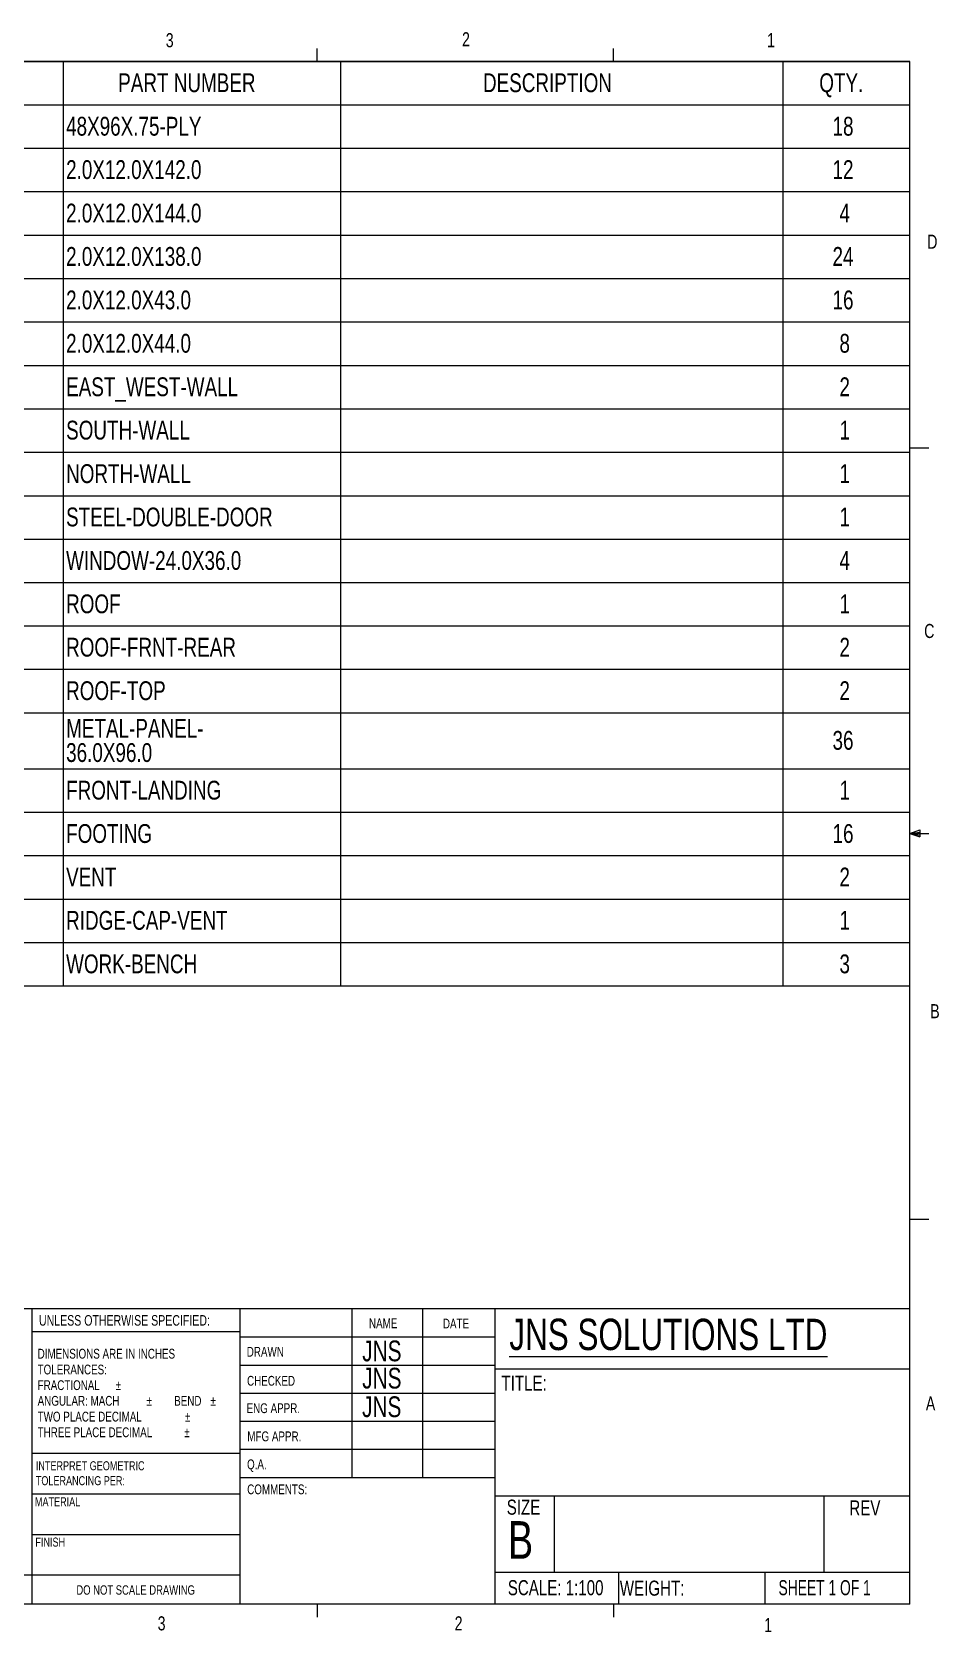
# Model space of a CAD drawing. Header units: inches. Extents: x 0.4 to 16.6, y 0.2 to 10.8.
# Drawn here: x 10.54 to 16.57, y 0.21 to 10.84 of the extents above; entities that cross this region are included whole.
import ezdxf

# ---------------------------------------------------------------- set-up
doc = ezdxf.new("R2010")
doc.units = ezdxf.units.IN
doc.header["$MEASUREMENT"] = 0
doc.styles.add('SLDTEXTSTYLE0', font='TXT', dxfattribs={"width": 0.75})
doc.styles.add('SLDTEXTSTYLE1', font='TXT', dxfattribs={"width": 0.6875})

# ---------------------------------------------------------------- blocks, each defined once
blk = doc.blocks.new('SW_NOTE_0')
at = {"color": 0, "linetype": 'Continuous', "lineweight": 0, "char_height": 0.065, "attachment_point": 1, "style": 'SLDTEXTSTYLE0'}
for s, insert in [('DIMENSIONS ARE IN INCHES', (0, 0.084)), ('TOLERANCES:', (0, -0.021)), ('FRACTIONAL', (0, -0.125)), ('%%p', (0.518, -0.125)), ('ANGULAR: MACH', (0, -0.229)), ('%%p', (0.723, -0.229)), ('BEND', (0.907, -0.229)), ('%%p', (1.148, -0.229)), ('TWO PLACE DECIMAL', (0, -0.334)), ('%%p', (0.979, -0.334)), ('THREE PLACE DECIMAL', (0, -0.438)), ('%%p', (0.974, -0.438))]:
    blk.add_mtext(s, dxfattribs=dict(at, insert=insert))
blk = doc.blocks.new('SW_NOTE_1')
at = {"color": 0, "linetype": 'Continuous', "lineweight": 0, "char_height": 0.06, "attachment_point": 1, "style": 'SLDTEXTSTYLE0'}
for s, insert in [('INTERPRET GEOMETRIC', (0, 0.077)), ('TOLERANCING PER:', (0, -0.022))]:
    blk.add_mtext(s, dxfattribs=dict(at, insert=insert))
blk = doc.blocks.new('SW_TABLEANNOTATION_0')
at = {"color": 0, "linetype": 'Continuous', "lineweight": 0}
for p, q in [((0, 0), (0, -6.142)), ((6.644, 0), (0, 0)), ((1.019, 0), (1.019, -0.288)), ((2.862, 0), (2.862, -0.288)), ((5.8, 0), (5.8, -0.288)), ((6.644, -6.142), (6.644, 0)), ((0, -0.288), (6.644, -0.288)), ((1.019, -0.288), (1.019, -6.142)), ((2.862, -0.288), (2.862, -6.142)), ((5.8, -0.288), (5.8, -6.142)), ((0, -0.577), (6.644, -0.577)), ((0, -0.865), (6.644, -0.865)), ((0, -1.154), (6.644, -1.154)), ((0, -1.442), (6.644, -1.442)), ((0, -1.731), (6.644, -1.731)), ((0, -2.019), (6.644, -2.019)), ((0, -2.308), (6.644, -2.308)), ((0, -2.596), (6.644, -2.596)), ((0, -2.885), (6.644, -2.885)), ((0, -3.173), (6.644, -3.173)), ((0, -3.462), (6.644, -3.462)), ((0, -3.75), (6.644, -3.75)), ((0, -4.038), (6.644, -4.038)), ((0, -4.327), (6.644, -4.327)), ((0, -4.7), (6.644, -4.7)), ((0, -4.988), (6.644, -4.988)), ((0, -5.276), (6.644, -5.276)), ((0, -5.565), (6.644, -5.565)), ((0, -5.853), (6.644, -5.853)), ((0, -6.142), (6.644, -6.142))]:
    blk.add_line(p, q, dxfattribs=at)
at = {"color": 0, "linetype": 'Continuous', "lineweight": 0, "char_height": 0.125, "attachment_point": 1, "style": 'SLDTEXTSTYLE0'}
for s, insert in [('ITEM NO.', (0.154, -0.079)), ('PART NUMBER', (1.385, -0.079)), ('DESCRIPTION', (3.808, -0.079)), ('QTY.', (6.042, -0.079)), ('1', (0.463, -0.368)), ('48X96X.75-PLY', (1.039, -0.368)), ('18', (6.13, -0.368)), ('2', (0.463, -0.656)), ('2.0X12.0X142.0', (1.039, -0.656)), ('12', (6.13, -0.656)), ('3', (0.463, -0.945)), ('2.0X12.0X144.0', (1.039, -0.945)), ('4', (6.176, -0.945)), ('4', (0.463, -1.233)), ('2.0X12.0X138.0', (1.039, -1.233)), ('24', (6.13, -1.233)), ('5', (0.463, -1.522)), ('2.0X12.0X43.0', (1.039, -1.522)), ('16', (6.13, -1.522)), ('6', (0.463, -1.81)), ('2.0X12.0X44.0', (1.039, -1.81)), ('8', (6.176, -1.81)), ('7', (0.463, -2.099)), ('EAST_WEST-WALL', (1.039, -2.099)), ('2', (6.176, -2.099)), ('8', (0.463, -2.387)), ('SOUTH-WALL', (1.039, -2.387)), ('1', (6.176, -2.387)), ('9', (0.463, -2.676)), ('NORTH-WALL', (1.039, -2.676)), ('1', (6.176, -2.676)), ('10', (0.417, -2.964)), ('STEEL-DOUBLE-DOOR', (1.039, -2.964)), ('1', (6.176, -2.964)), ('11', (0.417, -3.253)), ('WINDOW-24.0X36.0', (1.039, -3.253)), ('4', (6.176, -3.253)), ('12', (0.417, -3.541)), ('ROOF', (1.039, -3.541)), ('1', (6.176, -3.541)), ('13', (0.417, -3.829)), ('ROOF-FRNT-REAR', (1.039, -3.829)), ('2', (6.176, -3.829)), ('14', (0.417, -4.118)), ('ROOF-TOP', (1.039, -4.118)), ('2', (6.176, -4.118)), ('15', (0.417, -4.448)), ('METAL-PANEL-', (1.039, -4.368)), ('36', (6.13, -4.448)), ('36.0X96.0', (1.039, -4.529)), ('16', (0.417, -4.779)), ('FRONT-LANDING', (1.039, -4.779)), ('1', (6.176, -4.779)), ('17', (0.417, -5.067)), ('FOOTING', (1.039, -5.067)), ('16', (6.13, -5.067)), ('18', (0.417, -5.356)), ('VENT', (1.039, -5.356)), ('2', (6.176, -5.356)), ('19', (0.417, -5.644)), ('RIDGE-CAP-VENT', (1.039, -5.644)), ('1', (6.176, -5.644)), ('20', (0.417, -5.933)), ('WORK-BENCH', (1.039, -5.933)), ('3', (6.176, -5.933))]:
    blk.add_mtext(s, dxfattribs=dict(at, insert=insert))

msp = doc.modelspace()

# ---------------------------------------------------------------- linework, layer by layer
at = {"color": 7, "linetype": 'Continuous', "lineweight": 18}
for p, q in [((0.626, 10.642), (16.376, 10.642)), ((12.439, 10.642), (12.439, 10.727)), ((14.407, 10.642), (14.407, 10.727)), ((16.376, 0.392), (16.376, 10.642)), ((16.376, 8.075), (16.501, 8.075)), ((16.376, 5.513), (16.443, 5.537)), ((16.443, 5.537), (16.443, 5.49)), ((16.376, 5.513), (16.443, 5.522)), ((16.376, 5.513), (16.501, 5.513)), ((16.376, 5.513), (16.443, 5.49)), ((16.376, 5.513), (16.443, 5.502)), ((16.376, 2.95), (16.501, 2.95)), ((8.567, 2.356), (16.376, 2.356)), ((10.545, 0.392), (10.545, 2.356)), ((11.926, 2.356), (11.926, 0.392)), ((12.67, 2.356), (12.67, 1.231)), ((13.138, 2.356), (13.138, 1.231)), ((13.618, 2.356), (13.618, 0.392)), ((11.926, 2.202), (10.545, 2.202)), ((11.926, 2.169), (13.618, 2.169)), ((11.926, 1.981), (13.618, 1.981)), ((13.618, 1.956), (16.376, 1.956)), ((11.926, 1.794), (13.618, 1.794)), ((13.618, 1.606), (11.926, 1.606)), ((10.545, 1.396), (11.926, 1.396)), ((13.618, 1.419), (11.926, 1.419)), ((13.618, 1.231), (11.926, 1.231)), ((10.545, 1.126), (11.926, 1.126)), ((13.618, 1.112), (16.376, 1.112)), ((14.013, 1.112), (14.013, 0.605)), ((15.804, 1.112), (15.804, 0.605)), ((10.545, 0.856), (11.926, 0.856)), ((8.567, 0.588), (11.926, 0.588)), ((13.618, 0.605), (16.376, 0.605)), ((14.441, 0.605), (14.441, 0.392)), ((15.413, 0.605), (15.413, 0.392)), ((16.376, 0.392), (0.626, 0.392)), ((12.439, 0.392), (12.439, 0.307)), ((14.407, 0.392), (14.407, 0.307))]:
    msp.add_line(p, q, dxfattribs=at)

# ---------------------------------------------------------------- block references
at = {"color": 7, "linetype": 'Continuous', "lineweight": 0}
for name, p in [('SW_TABLEANNOTATION_0', (9.732, 10.642)), ('SW_NOTE_0', (10.582, 2.005)), ('SW_NOTE_1', (10.57, 1.265))]:
    msp.add_blockref(name, p, dxfattribs=at)

# ---------------------------------------------------------------- texts
for s, insert, char_height, attachment_point, style in [('3', (11.433, 10.83), 0.0937, 1, 'SLDTEXTSTYLE0'), ('2', (13.401, 10.836), 0.0937, 1, 'SLDTEXTSTYLE0'), ('1', (15.427, 10.83), 0.0937, 1, 'SLDTEXTSTYLE0'), ('D', (16.491, 9.491), 0.0937, 1, 'SLDTEXTSTYLE0'), ('C', (16.471, 6.905), 0.0937, 1, 'SLDTEXTSTYLE0'), ('B', (16.511, 4.379), 0.0937, 1, 'SLDTEXTSTYLE0'), ('UNLESS OTHERWISE SPECIFIED:', (10.591, 2.313), 0.07, 1, 'SLDTEXTSTYLE0'), ('NAME', (12.783, 2.291), 0.065, 1, 'SLDTEXTSTYLE0'), ('DATE', (13.274, 2.289), 0.065, 1, 'SLDTEXTSTYLE0'), ('\\LJNS SOLUTIONS LTD', (13.715, 2.289), 0.20833, 1, 'SLDTEXTSTYLE0'), ('JNS', (12.738, 2.144), 0.1378, 1, 'SLDTEXTSTYLE0'), ('DRAWN', (11.971, 2.102), 0.065, 1, 'SLDTEXTSTYLE0'), ('JNS', (12.738, 1.963), 0.1378, 1, 'SLDTEXTSTYLE0'), ('CHECKED', (11.973, 1.909), 0.065, 1, 'SLDTEXTSTYLE0'), ('TITLE:', (13.663, 1.911), 0.1, 1, 'SLDTEXTSTYLE0'), ('ENG APPR.', (11.97, 1.727), 0.065, 1, 'SLDTEXTSTYLE0'), ('JNS', (12.737, 1.773), 0.1378, 1, 'SLDTEXTSTYLE0'), ('A', (16.482, 1.773), 0.0937, 1, 'SLDTEXTSTYLE0'), ('MFG APPR.', (11.975, 1.54), 0.065, 1, 'SLDTEXTSTYLE0'), ('Q.A.', (11.973, 1.354), 0.065, 1, 'SLDTEXTSTYLE0'), ('COMMENTS:', (11.974, 1.188), 0.065, 1, 'SLDTEXTSTYLE0'), ('MATERIAL', (10.564, 1.103), 0.06, 1, 'SLDTEXTSTYLE0'), ('SIZE', (13.698, 1.087), 0.1, 1, 'SLDTEXTSTYLE0'), ('REV', (15.974, 1.082), 0.1, 1, 'SLDTEXTSTYLE0'), ('B', (13.706, 0.944), 0.25, 1, 'SLDTEXTSTYLE0'), ('FINISH', (10.567, 0.835), 0.06, 1, 'SLDTEXTSTYLE0'), ('SCALE: 1:100', (13.705, 0.552), 0.1, 1, 'SLDTEXTSTYLE0'), ('WEIGHT:', (14.449, 0.549), 0.1, 1, 'SLDTEXTSTYLE0'), ('SHEET 1 OF 1', (15.503, 0.552), 0.1, 1, 'SLDTEXTSTYLE1'), ('DO NOT SCALE DRAWING', (11.233, 0.518), 0.0625, 2, 'SLDTEXTSTYLE0'), ('3', (11.379, 0.312), 0.0937, 1, 'SLDTEXTSTYLE0'), ('2', (13.352, 0.312), 0.0937, 1, 'SLDTEXTSTYLE0'), ('1', (15.408, 0.301), 0.0937, 1, 'SLDTEXTSTYLE0')]:
    msp.add_mtext(s, dxfattribs=dict(at, insert=insert, char_height=char_height, attachment_point=attachment_point, style=style))

doc.saveas('drawing.dxf')
